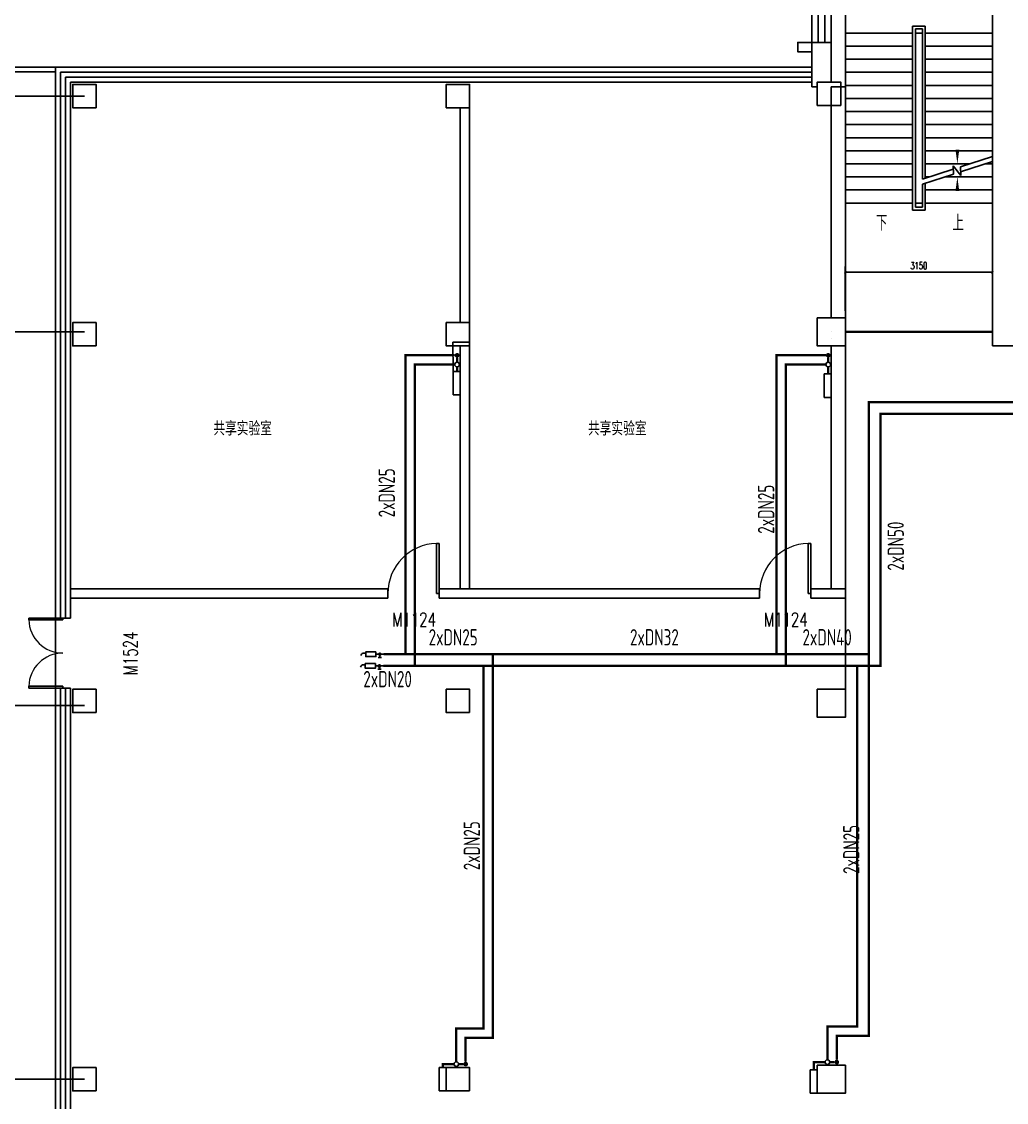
# Model space of a CAD drawing. Extents: x 2297255 to 2381355, y -608375 to -364775.
# Drawn here: x 2310503 to 2331598, y -522430 to -499288 of the extents above; entities that cross this region are included whole.
import ezdxf

# ---------------------------------------------------------------- set-up
doc = ezdxf.new("R2010")
doc.units = 0
doc.header["$LTSCALE"] = 1000
doc.header["$MEASUREMENT"] = 0
doc.linetypes.add('CENTER', pattern=[2, 1.25, -0.25, 0.25, -0.25])
doc.linetypes.add('DASH', pattern=[0.35, 0.25, -0.1])
for name, color, linetype in [('6', 7, 'Continuous'), ('AXIS', 3, 'Continuous'), ('COLUMN', 9, 'Continuous'), ('CURTWALL', 4, 'Continuous'), ('DIM_SYMB', 3, 'Continuous'), ('EQ-采暖分集水器', 7, 'Continuous'), ('HDWG', 7, 'Continuous'), ('PIPE-暖供水', 3, 'Continuous'), ('PIPE-暖回水', 2, 'DASH'), ('PUB_DIM', 3, 'Continuous'), ('STAIR', 2, 'Continuous'), ('TH_TEXT', 7, 'Continuous'), ('VALVE-暖供水', 7, 'Continuous'), ('VPIPE-暖回水', 2, 'Continuous'), ('WALL', 9, 'Continuous'), ('WINDOW', 4, 'Continuous'), ('WINDOW_TEXT', 7, 'Continuous'), ('立面', 254, 'Continuous')]:
    doc.layers.add(name, color=color, linetype=linetype)
doc.layers.add('A-FLOR-IDEN', color=7, linetype='Continuous', lineweight=20)
doc.styles.add('_TCH_DIM', font='SIMPLEX', dxfattribs={"bigfont": 'GBCBIG'})
doc.styles.add('_TCH_DIM_T3', font='SIMPLEX', dxfattribs={"width": 0.705882, "bigfont": 'GBCBIG'})
doc.styles.add('_TCH_WINDOW', font='SIMPLEX', dxfattribs={"height": 3.5, "bigfont": 'GBCBIG'})
doc.styles.add('ROS', font='simhei.ttf', dxfattribs={"width": 0.7})
doc.styles.get("Standard").update_dxf_attribs({"font": 'gbenor.shx', "bigfont": 'gbcbig.shx'})
doc.styles.add('TSSD_Rein', font='Tssdeng.shx', dxfattribs={"width": 0.7, "bigfont": 'hztxt.shx'})
doc.dimstyles.new('_TCH_ARCH&&50', dxfattribs={"dimtxt": 148.75, "dimasz": 50, "dimexe": 125, "dimexo": 150, "dimgap": 63.125, "dimtad": 1, "dimdec": 0, "dimzin": 0, "dimdsep": 46, "dimtxsty": '_TCH_DIM_T3', "dimblk": 'ARCHTICK', "dimcen": 0.09, "dimclrt": 7, "dimazin": 2, "dimtfac": 1, "dimtdec": 0, "dimtix": 1, "dimtmove": 2, "dimatfit": 3, "dimfxl": 100, "dimtolj": 1, "dimtzin": 0, "dimarcsym": 0})

# ---------------------------------------------------------------- blocks, each defined once
blk = doc.blocks.new('_ArchTick')
at = {"color": 0, "linetype": 'ByBlock', "const_width": 0.4}
blk.add_lwpolyline([(-0.5, -0.5), (0.5, 0.5)], dxfattribs=at)
blk = doc.blocks.new('*D62')
at = {"layer": 'Defpoints', "color": 0, "transparency": 16777216}
for p in [(-15051, 15786), (-18201, 14806), (-15051, 14806)]:
    blk.add_point(p, dxfattribs=at)
at = {"layer": 'PUB_DIM', "color": 0, "lineweight": -2, "transparency": 16777216}
for p, q in [((-18201, 14956), (-18201, 15911)), ((-18201, 15786), (-15051, 15786)), ((-15051, 14956), (-15051, 15911))]:
    blk.add_line(p, q, dxfattribs=at)
at = {"layer": 'PUB_DIM', "color": 0, "lineweight": -2, "transparency": 16777216, "xscale": 50, "yscale": 50, "zscale": 50, "rotation": 180}
blk.add_blockref('_ArchTick', (-18201, 15786), dxfattribs=at)
at = {"layer": 'PUB_DIM', "color": 0, "lineweight": -2, "transparency": 16777216, "xscale": 50, "yscale": 50, "zscale": 50}
blk.add_blockref('_ArchTick', (-15051, 15786), dxfattribs=at)
at = {"layer": 'PUB_DIM', "color": 7, "transparency": 16777216, "insert": (-16626, 15923), "char_height": 148.8, "attachment_point": 5, "style": '_TCH_DIM_T3'}
blk.add_mtext('\\A1;3150', dxfattribs=at)
blk = doc.blocks.new('*D209')
at = {"layer": 'Defpoints', "color": 0, "transparency": 16777216}
for p in [(-15051, 15786), (-18201, 14806), (-15051, 14806)]:
    blk.add_point(p, dxfattribs=at)
at = {"layer": 'PUB_DIM', "color": 0, "lineweight": -2, "transparency": 16777216}
for p, q in [((-18201, 14956), (-18201, 15911)), ((-18201, 15786), (-15051, 15786)), ((-15051, 14956), (-15051, 15911))]:
    blk.add_line(p, q, dxfattribs=at)
at = {"layer": 'PUB_DIM', "color": 0, "lineweight": -2, "transparency": 16777216, "xscale": 50, "yscale": 50, "zscale": 50, "rotation": 180}
blk.add_blockref('_ArchTick', (-18201, 15786), dxfattribs=at)
at = {"layer": 'PUB_DIM', "color": 0, "lineweight": -2, "transparency": 16777216, "xscale": 50, "yscale": 50, "zscale": 50}
blk.add_blockref('_ArchTick', (-15051, 15786), dxfattribs=at)
at = {"layer": 'PUB_DIM', "color": 7, "transparency": 16777216, "insert": (-16626, 15923), "char_height": 148.8, "attachment_point": 5, "style": '_TCH_DIM_T3'}
blk.add_mtext('\\A1;3150', dxfattribs=at)
blk = doc.blocks.new('*D356')
at = {"layer": 'Defpoints', "color": 0, "transparency": 16777216}
for p in [(-15051, 15786), (-18201, 14806), (-15051, 14806)]:
    blk.add_point(p, dxfattribs=at)
at = {"layer": 'PUB_DIM', "color": 0, "lineweight": -2, "transparency": 16777216}
for p, q in [((-18201, 14956), (-18201, 15911)), ((-18201, 15786), (-15051, 15786)), ((-15051, 14956), (-15051, 15911))]:
    blk.add_line(p, q, dxfattribs=at)
at = {"layer": 'PUB_DIM', "color": 0, "lineweight": -2, "transparency": 16777216, "xscale": 50, "yscale": 50, "zscale": 50, "rotation": 180}
blk.add_blockref('_ArchTick', (-18201, 15786), dxfattribs=at)
at = {"layer": 'PUB_DIM', "color": 0, "lineweight": -2, "transparency": 16777216, "xscale": 50, "yscale": 50, "zscale": 50}
blk.add_blockref('_ArchTick', (-15051, 15786), dxfattribs=at)
at = {"layer": 'PUB_DIM', "color": 7, "transparency": 16777216, "insert": (-16626, 15923), "char_height": 148.8, "attachment_point": 5, "style": '_TCH_DIM_T3'}
blk.add_mtext('\\A1;3150', dxfattribs=at)
blk = doc.blocks.new('$DorLib2D$00000002')
for p, q in [((-0.5, 0), (-0.5, 0.4875)), ((-0.475, 0.4875), (-0.5, 0.4875)), ((-0.475, 0), (-0.475, 0.4875)), ((0.475, 0), (0.475, 0.4875)), ((0.475, 0.4875), (0.5, 0.4875)), ((0.5, 0), (0.5, 0.4875)), ((-0.5, 0), (-0.475, 0)), ((0.5, 0), (0.475, 0))]:
    blk.add_line(p, q)
at = {"lineweight": 13}
for centre, start, end in [((-0.4875, 0), 0, 88.53072), ((0.4875, 0), 91.46928, 180)]:
    blk.add_arc(centre, 0.4875, start, end, dxfattribs=at)
blk = doc.blocks.new('_FZHK')
blk.add_lwpolyline([(-0.5, -0.5), (0.5, -0.5), (0.5, 0.5), (-0.5, 0.5)], close=True)
blk = doc.blocks.new('$WINLIB2D$00000001')
at = {"color": 0}
for points in [[(-0.5, 0.5), (-0.5, -0.5)], [(-0.5, 0.5), (0.5, 0.5)], [(0.5, -0.5), (0.5, 0.5)], [(0.5, 0.167), (-0.5, 0.167)], [(0.5, -0.167), (-0.5, -0.167)], [(-0.5, -0.5), (0.5, -0.5)]]:
    blk.add_lwpolyline(points, dxfattribs=at)
blk = doc.blocks.new('$DorLib2D$00000001')
for p, q in [((0.45, 0.975), (0.5, 0.975)), ((0.45, 0), (0.45, 0.975)), ((0.5, 0), (0.5, 0.975)), ((0.5, 0), (0.45, 0))]:
    blk.add_line(p, q)
at = {"lineweight": 13}
blk.add_arc((0.475, 0), 0.975, 91.4693, 180, dxfattribs=at)
blk = doc.blocks.new('*D540')
at = {"layer": 'Defpoints', "color": 0, "transparency": 16777216}
for p in [(-15051, 15786), (-18201, 14806), (-15051, 14806)]:
    blk.add_point(p, dxfattribs=at)
at = {"layer": 'PUB_DIM', "color": 0, "lineweight": -2, "transparency": 16777216}
for p, q in [((-18201, 14956), (-18201, 15911)), ((-18201, 15786), (-15051, 15786)), ((-15051, 14956), (-15051, 15911))]:
    blk.add_line(p, q, dxfattribs=at)
at = {"layer": 'PUB_DIM', "color": 0, "lineweight": -2, "transparency": 16777216, "xscale": 50, "yscale": 50, "zscale": 50, "rotation": 180}
blk.add_blockref('_ArchTick', (-18201, 15786), dxfattribs=at)
at = {"layer": 'PUB_DIM', "color": 0, "lineweight": -2, "transparency": 16777216, "xscale": 50, "yscale": 50, "zscale": 50}
blk.add_blockref('_ArchTick', (-15051, 15786), dxfattribs=at)
at = {"layer": 'PUB_DIM', "color": 7, "transparency": 16777216, "insert": (-16626, 15923), "char_height": 148.8, "attachment_point": 5, "style": '_TCH_DIM_T3'}
blk.add_mtext('\\A1;3150', dxfattribs=at)
blk = doc.blocks.new('$VALVE$00000779')
blk.add_lwpolyline([(58, 967, 0.432023), (-39, 887), (-39, 772)], format="xyb")
blk.add_lwpolyline([(-100, 332), (-100, 772), (100, 772), (100, 332)], close=True)
blk.add_lwpolyline([(0, 332), (0, 0)])
at = {"layer": '6'}
blk.add_lwpolyline([(144, 238), (144, 94)], dxfattribs=at)
at = {"layer": 'HDWG'}
blk.add_lwpolyline([(48, 166), (144, 166)], dxfattribs=at)
for radius in [48, 43.2, 38.4, 24, 14.4]:
    blk.add_circle((0, 166), radius, dxfattribs=at)
at = {"width": 0.8, "flags": 9}
for tag in ['YSIZE', 'XSIZE', 'XSIZE', 'YSIZE']:
    blk.add_attdef(tag, (0, 332), '', height=0.5, rotation=90, dxfattribs=at)
at = {"flags": 9}
for tag in ['XSIZE', 'YSIZE']:
    blk.add_attdef(tag, (0, 166), '', height=0.24, rotation=270, dxfattribs=at)
at = {"width": 0.8, "flags": 9}
for tag in ['YSIZE', 'XSIZE', 'XSIZE', 'YSIZE']:
    blk.add_attdef(tag, (0, 0), '', height=0.5, dxfattribs=at)
blk = doc.blocks.new('A$C67117B41')
for p, q in [((-35120.9, 20176.2), (-37016.9, 20176.2)), ((-35120.9, 20076.2), (-37016.9, 20076.2)), ((-18200.9, 6856.2), (-18200.9, 10006.4))]:
    blk.add_line(p, q)
for points in [[(-18200.9, 22206.2), (-18200.9, 14806.2)], [(-18200.9, 21906.2), (-18200.9, 14506.2)], [(-18920.9, 20506.2), (-19220.9, 20506.2), (-19220.9, 20706.2), (-18920.9, 20706.2)], [(6119.1, -2213.8), (6119.1, -8113.8), (-35120.9, -8113.8), (-35120.9, 20176.2), (-18920.9, 20176.2)]]:
    blk.add_lwpolyline(points)
at = {"layer": 'AXIS'}
for p, q in [((-34500.9, 19556.2), (-38500.9, 19556.2)), ((-34500.9, 14506.2), (-38500.9, 14506.2)), ((-34500.9, 6506.2), (-38500.9, 6506.2)), ((-34500.9, -1493.8), (-38500.9, -1493.8))]:
    blk.add_line(p, q, dxfattribs=at)
at = {"layer": 'CURTWALL'}
for p, q in [((-35120.9, 20176.2), (-35120.9, 8381.2)), ((-35120.9, 20176.2), (-18920.9, 20176.2)), ((-18920.9, 20176.2), (-18920.9, 19856.2)), ((-35014.2, 8381.2), (-35014.2, 20069.6)), ((-35014.2, 20069.6), (-18920.9, 20069.6)), ((-34907.5, 8381.2), (-34907.5, 19962.9)), ((-34907.5, 19962.9), (-18920.9, 19962.9)), ((-34800.9, 8381.2), (-34800.9, 19856.2)), ((-34800.9, 19856.2), (-18920.9, 19856.2)), ((-35120.9, 8381.2), (-34800.9, 8381.2)), ((-34800.9, 6881.2), (-35120.9, 6881.2)), ((-35120.9, 6881.2), (-35120.9, -8113.8)), ((-35014.2, -8007.1), (-35014.2, 6881.2)), ((-34907.5, -7900.4), (-34907.5, 6881.2)), ((-34800.9, -7793.8), (-34800.9, 6881.2))]:
    blk.add_line(p, q, dxfattribs=at)
at = {"layer": 'DIM_SYMB'}
for points in [[(-17450.9, 17126.2, 0, 0, 0), (-17450.9, 21756.2, 0, 0, 0), (-15800.9, 21756.2, 0, 0, 0), (-15800.9, 18106.2, 0, 80, 0), (-15800.9, 18406.2, 0, 0, 0)], [(-15800.9, 17126.2, 0, 0, 0), (-15800.9, 17826.2, 0, 80, 0), (-15800.9, 17526.2, 0, 0, 0)]]:
    blk.add_lwpolyline(points, format="xyseb", dxfattribs=at)
at = {"layer": 'STAIR'}
for p, q in [((-18200.9, 22606.2), (-18200.9, 20906.2)), ((-15050.9, 20906.2), (-15050.9, 22606.2)), ((-18200.9, 20906.2), (-18200.9, 17266.2)), ((-16760.9, 20906.2), (-18200.9, 20906.2)), ((-18200.9, 20906.2), (-16760.9, 20906.2)), ((-16490.9, 21056.2), (-16760.9, 21056.2)), ((-16760.9, 21056.2), (-16760.9, 17116.2)), ((-16550.9, 20996.2), (-16700.9, 20996.2)), ((-16700.9, 20996.2), (-16700.9, 17176.2)), ((-16700.9, 20906.2), (-16700.9, 17266.2)), ((-16700.9, 20906.2), (-16550.9, 20906.2)), ((-16550.9, 17775.4), (-16550.9, 20996.2)), ((-16550.9, 17775.4), (-16550.9, 20906.2)), ((-16490.9, 17794.8), (-16490.9, 21056.2)), ((-16490.9, 20906.2), (-15050.9, 20906.2)), ((-16490.9, 20906.2), (-15050.9, 20906.2)), ((-15050.9, 18262.2), (-15050.9, 20906.2)), ((-16760.9, 20626.2), (-18200.9, 20626.2)), ((-16490.9, 20626.2), (-15050.9, 20626.2)), ((-16760.9, 20346.2), (-18200.9, 20346.2)), ((-16490.9, 20346.2), (-15050.9, 20346.2)), ((-16760.9, 20066.2), (-18200.9, 20066.2)), ((-16490.9, 20066.2), (-15050.9, 20066.2)), ((-16760.9, 19786.2), (-18200.9, 19786.2)), ((-16490.9, 19786.2), (-15050.9, 19786.2)), ((-16760.9, 19506.2), (-18200.9, 19506.2)), ((-16490.9, 19506.2), (-15050.9, 19506.2)), ((-16760.9, 19226.2), (-18200.9, 19226.2)), ((-16490.9, 19226.2), (-15050.9, 19226.2)), ((-16760.9, 18946.2), (-18200.9, 18946.2)), ((-16490.9, 18946.2), (-15050.9, 18946.2)), ((-16760.9, 18666.2), (-18200.9, 18666.2)), ((-16490.9, 18666.2), (-15050.9, 18666.2)), ((-16760.9, 18386.2), (-18200.9, 18386.2)), ((-16490.9, 18386.2), (-15050.9, 18386.2)), ((-16760.9, 18106.2), (-18200.9, 18106.2)), ((-16490.9, 18106.2), (-15531.5, 18106.2)), ((-15883.6, 17886.8), (-15892.9, 18065)), ((-15892.9, 18065), (-15727.4, 17853)), ((-15737.1, 18039.5), (-15050.9, 18262.2)), ((-15731.7, 17936.1), (-15050.9, 18157.1)), ((-15207.6, 18106.2), (-15050.9, 18106.2)), ((-15050.9, 17266.2), (-15050.9, 18157.1)), ((-16760.9, 17826.2), (-18200.9, 17826.2)), ((-16550.9, 17775.4), (-15889, 17990.2)), ((-16550.9, 17670.2), (-15883.6, 17886.8)), ((-16490.9, 17826.2), (-16394.2, 17826.2)), ((-16070.2, 17826.2), (-15050.9, 17826.2)), ((-15727.4, 17853), (-15737.1, 18039.5)), ((-16550.9, 17266.2), (-16550.9, 17670.2)), ((-16550.9, 17176.2), (-16550.9, 17670.2)), ((-16490.9, 17116.2), (-16490.9, 17689.7)), ((-16760.9, 17546.2), (-18200.9, 17546.2)), ((-16490.9, 17546.2), (-15050.9, 17546.2)), ((-16760.9, 17266.2), (-18200.9, 17266.2)), ((-16550.9, 17266.2), (-16700.9, 17266.2)), ((-16700.9, 17176.2), (-16550.9, 17176.2)), ((-16490.9, 17266.2), (-15050.9, 17266.2)), ((-16760.9, 17116.2), (-16490.9, 17116.2))]:
    blk.add_line(p, q, dxfattribs=at)
at = {"layer": 'WALL'}
for p, q in [((-15050.9, 22606.2), (-15050.9, 14206.2)), ((-18500.9, 20706.2), (-18920.9, 20706.2)), ((-18920.9, 20706.2), (-18920.9, 19756.2)), ((-18500.9, 19856.2), (-18500.9, 20706.2)), ((-18920.9, 19756.2), (-18800.9, 19756.2)), ((-18500.9, 19756.2), (-18500.9, 14806.2)), ((-18200.9, 19756.2), (-18500.9, 19756.2)), ((-18200.9, 19756.2), (-18200.9, 14806.2)), ((-26450.9, 14706.2), (-26450.9, 19306.2)), ((-26250.9, 14706.2), (-26250.9, 19306.2)), ((-18500.9, 14506.2), (-18500.9, 14506.2)), ((-18500.9, 14356.2), (-18500.9, 14356.2)), ((-26450.9, 9006.4), (-26450.9, 14206.2)), ((-26250.9, 9006.4), (-26250.9, 14206.2)), ((-18500.9, 14206.2), (-18500.9, 14206.2)), ((-18500.9, 14206.2), (-18500.9, 9006.4)), ((-18200.9, 14206.2), (-18200.9, 9006.4)), ((-15050.9, 14206.2), (-14350.9, 14206.2)), ((-28000.9, 9006.4), (-34800.9, 9006.4)), ((-34800.9, 9006.4), (-34800.9, 8806.4)), ((-34800.9, 8806.4), (-28000.9, 8806.4)), ((-28000.9, 8806.4), (-28000.9, 9006.4)), ((-26350.9, 9006.4), (-26900.9, 9006.4)), ((-26900.9, 9006.4), (-26900.9, 8806.4)), ((-26900.9, 8806.4), (-26350.9, 8806.4)), ((-20038.7, 9006.4), (-26350.9, 9006.4)), ((-26350.9, 8806.4), (-20038.7, 8806.4)), ((-20038.7, 8806.4), (-20038.7, 9006.4)), ((-18200.9, 9006.4), (-18938.7, 9006.4)), ((-18938.7, 9006.4), (-18938.7, 8806.4)), ((-18938.7, 8806.4), (-18200.9, 8806.4)), ((-18200.9, 8806.4), (-18200.9, 9006.4))]:
    blk.add_line(p, q, dxfattribs=at)
at = {"layer": 'COLUMN'}
for p, xscale, yscale, zscale, rotation in [((-34500.9, 19556.2), 500, 500, 500, 90), ((-26500.9, 19556.2), 500, 500, 500, 90), ((-18550.9, 19606.2), 500.0000000870787, 500, 500, 90), ((-34500.9, 14456.2), 500, 500, 500, 90), ((-26500.9, 14456.2), 500, 500, 500, 90), ((-18500.9, 14506.2), 600, 600, 600, 90), ((-34500.9, 6606.2), 500, 500, 500, 90), ((-26500.9, 6606.2), 500, 500, 500, 90), ((-18500.9, 6556.2), 600, 600, 600, 180), ((-34500.9, -1493.8), 500, 500, 500, 90), ((-26500.9, -1493.8), 500, 500, 500, 90)]:
    blk.add_blockref('_FZHK', p, dxfattribs=dict(at, xscale=xscale, yscale=yscale, zscale=zscale, rotation=rotation))
at = {"layer": 'COLUMN', "xscale": 600, "yscale": 600, "zscale": 600}
blk.add_blockref('_FZHK', (-18500.9, -1493.8), dxfattribs=at)
at = {"layer": 'WINDOW', "xscale": 1200, "yscale": 420, "zscale": 1200, "rotation": 90}
blk.add_blockref('$WINLIB2D$00000001', (-18710.9, 21306.2), dxfattribs=at)
at = {"layer": 'WINDOW'}
ref = blk.add_blockref('$DorLib2D$00000001', (-27450.9, 8906.4), dxfattribs=dict(at, xscale=-1100, yscale=-1100, zscale=-1100, rotation=180.0000000000237))
ref.add_attrib('A', 'M1124', (-27905.9, 8197.9), dxfattribs={"layer": 'WINDOW_TEXT', "height": 297.5, "style": '_TCH_WINDOW', "width": 0.705882})
ref = blk.add_blockref('$DorLib2D$00000001', (-19488.7, 8906.4), dxfattribs=dict(at, xscale=-1100, yscale=-1100, zscale=-1100, rotation=180.0000000000262))
ref.add_attrib('A', 'M1124', (-19943.7, 8197.9), dxfattribs={"layer": 'WINDOW_TEXT', "height": 297.5, "style": '_TCH_WINDOW', "width": 0.705882})
ref = blk.add_blockref('$DorLib2D$00000002', (-34960.9, 7631.2), dxfattribs=dict(at, xscale=1500, yscale=1500, zscale=1500, rotation=90))
ref.add_attrib('A', 'M1524', (-33365.8, 7156.2), dxfattribs={"layer": 'WINDOW_TEXT', "height": 297.5, "rotation": 90, "style": '_TCH_WINDOW', "width": 0.705882})
at = {"layer": 'A-FLOR-IDEN', "style": 'ROS', "width": 0.7}
for p in [(-31738.9, 12318), (-23714, 12318)]:
    blk.add_text('共享实验室', height=262.87, dxfattribs=at).set_placement(p)
at = {"layer": 'DIM_SYMB', "color": 7, "style": '_TCH_DIM'}
for s, p in [('下', (-17545.8, 16671.2)), ('上', (-15905.1, 16671.2))]:
    blk.add_text(s, height=337.6, dxfattribs=at).set_placement(p)
at = {"layer": 'PUB_DIM'}
for picture in ['*D62', '*D209', '*D356', '*D540']:
    dim = blk.add_aligned_dim(p1=(-18200.9, 14806.2), p2=(-15050.9, 14806.2), distance=979.3, dimstyle='_TCH_ARCH&&50', dxfattribs=at)
    dim.commit()
    dim.dimension.update_dxf_attribs({"geometry": picture, "text_midpoint": (-16625.9, 15923)})

msp = doc.modelspace()

# ---------------------------------------------------------------- hatches: boundary and pattern name
at = {"layer": 'PIPE-暖供水', "linetype": 'Continuous'}
for points in [[(2318923.7, -506633.2), (2318923.7, -506608.2), (2318898.7, -506608.2)], [(2318923.7, -506633.2), (2318898.7, -506633.2), (2318898.7, -506608.2)], [(2326873.7, -506633.2), (2326873.7, -506608.2), (2326848.7, -506608.2)], [(2326873.7, -506633.2), (2326848.7, -506633.2), (2326848.7, -506608.2)], [(2328898.3, -507683.2), (2328873.3, -507683.2), (2328873.3, -507658.2)], [(2328898.3, -507683.2), (2328898.3, -507658.2), (2328873.3, -507658.2)], [(2328898.3, -513083.2), (2328923.3, -513083.2), (2328923.3, -513108.2)], [(2328898.3, -513083.2), (2328898.3, -513108.2), (2328923.3, -513108.2)], [(2319815.2, -520845.5), (2319790.2, -520845.5), (2319790.2, -520820.5)], [(2319815.2, -520845.5), (2319815.2, -520820.5), (2319790.2, -520820.5)], [(2320398.3, -520845.5), (2320398.3, -520870.5), (2320423.3, -520870.5)], [(2320398.3, -520845.5), (2320423.3, -520845.5), (2320423.3, -520870.5)], [(2327765.2, -520802.8), (2327740.2, -520802.8), (2327740.2, -520777.8)], [(2327765.2, -520802.8), (2327765.2, -520777.8), (2327740.2, -520777.8)], [(2328398.3, -520802.8), (2328398.3, -520827.8), (2328423.3, -520827.8)], [(2328398.3, -520802.8), (2328423.3, -520802.8), (2328423.3, -520827.8)], [(2319523.3, -521609.6), (2319498.3, -521609.6), (2319498.3, -521584.6)], [(2319523.3, -521609.6), (2319523.3, -521584.6), (2319498.3, -521584.6)], [(2327473.3, -521566.9), (2327448.3, -521566.9), (2327448.3, -521541.9)], [(2327473.3, -521566.9), (2327473.3, -521541.9), (2327448.3, -521541.9)]]:
    msp.add_hatch(color=256, dxfattribs=at).paths.add_polyline_path(points)
at = {"layer": 'PIPE-暖回水', "linetype": 'DASH'}
for points in [[(2318723.7, -506433.2), (2318723.7, -506408.2), (2318698.7, -506408.2)], [(2318723.7, -506433.2), (2318698.7, -506433.2), (2318698.7, -506408.2)], [(2326673.7, -506433.2), (2326673.7, -506408.2), (2326648.7, -506408.2)], [(2326673.7, -506433.2), (2326648.7, -506433.2), (2326648.7, -506408.2)], [(2328648.3, -507433.2), (2328648.3, -507408.2), (2328623.3, -507408.2)], [(2328648.3, -507433.2), (2328623.3, -507433.2), (2328623.3, -507408.2)], [(2320015.2, -521045.5), (2319990.2, -521045.5), (2319990.2, -521020.5)], [(2320015.2, -521045.5), (2320015.2, -521020.5), (2319990.2, -521020.5)], [(2320598.3, -521045.5), (2320623.3, -521045.5), (2320623.3, -521070.5)], [(2320598.3, -521045.5), (2320598.3, -521070.5), (2320623.3, -521070.5)], [(2327965.2, -521002.8), (2327940.2, -521002.8), (2327940.2, -520977.8)], [(2327965.2, -521002.8), (2327965.2, -520977.8), (2327940.2, -520977.8)], [(2328648.3, -521002.8), (2328648.3, -521027.8), (2328673.3, -521027.8)], [(2328648.3, -521002.8), (2328673.3, -521002.8), (2328673.3, -521027.8)]]:
    msp.add_hatch(color=256, dxfattribs=at).paths.add_polyline_path(points)
at = {"layer": 'VPIPE-暖回水', "linetype": 'DASH'}
for points in [[(2319882, -506433.2), (2319880.9, -506422.8), (2319877.7, -506412.8), (2319872.5, -506403.8), (2319865.5, -506396), (2319857, -506389.9), (2319847.5, -506385.6), (2319837.3, -506383.4), (2319826.8, -506383.4), (2319816.6, -506385.6), (2319807, -506389.9), (2319798.6, -506396), (2319791.6, -506403.8), (2319786.4, -506412.8), (2319783.1, -506422.8), (2319782, -506433.2), (2319783.1, -506443.6), (2319786.4, -506453.5), (2319791.6, -506462.6), (2319798.6, -506470.3), (2319807, -506476.5), (2319816.6, -506480.7), (2319826.8, -506482.9), (2319837.3, -506482.9), (2319847.5, -506480.7), (2319857, -506476.5), (2319865.5, -506470.3), (2319872.5, -506462.6), (2319877.7, -506453.5), (2319880.9, -506443.6)], [(2327832, -506433.2), (2327830.9, -506422.8), (2327827.7, -506412.8), (2327822.5, -506403.8), (2327815.5, -506396), (2327807, -506389.9), (2327797.5, -506385.6), (2327787.3, -506383.4), (2327776.8, -506383.4), (2327766.6, -506385.6), (2327757, -506389.9), (2327748.6, -506396), (2327741.6, -506403.8), (2327736.4, -506412.8), (2327733.1, -506422.8), (2327732, -506433.2), (2327733.1, -506443.6), (2327736.4, -506453.5), (2327741.6, -506462.6), (2327748.6, -506470.3), (2327757, -506476.5), (2327766.6, -506480.7), (2327776.8, -506482.9), (2327787.3, -506482.9), (2327797.5, -506480.7), (2327807, -506476.5), (2327815.5, -506470.3), (2327822.5, -506462.6), (2327827.7, -506453.5), (2327830.9, -506443.6)], [(2320065.2, -521609.6), (2320064.1, -521599.2), (2320060.9, -521589.3), (2320055.7, -521580.2), (2320048.7, -521572.4), (2320040.2, -521566.3), (2320030.7, -521562), (2320020.4, -521559.9), (2320010, -521559.9), (2319999.8, -521562), (2319990.2, -521566.3), (2319981.8, -521572.4), (2319974.8, -521580.2), (2319969.5, -521589.3), (2319966.3, -521599.2), (2319965.2, -521609.6), (2319966.3, -521620), (2319969.5, -521629.9), (2319974.8, -521639), (2319981.8, -521646.7), (2319990.2, -521652.9), (2319999.8, -521657.1), (2320010, -521659.3), (2320020.4, -521659.3), (2320030.7, -521657.1), (2320040.2, -521652.9), (2320048.7, -521646.7), (2320055.7, -521639), (2320060.9, -521629.9), (2320064.1, -521620)], [(2328015.2, -521566.9), (2328014.1, -521556.5), (2328010.9, -521546.5), (2328005.7, -521537.5), (2327998.7, -521529.7), (2327990.2, -521523.6), (2327980.7, -521519.3), (2327970.4, -521517.2), (2327960, -521517.2), (2327949.8, -521519.3), (2327940.2, -521523.6), (2327931.8, -521529.7), (2327924.8, -521537.5), (2327919.5, -521546.5), (2327916.3, -521556.5), (2327915.2, -521566.9), (2327916.3, -521577.3), (2327919.5, -521587.2), (2327924.8, -521596.3), (2327931.8, -521604), (2327940.2, -521610.2), (2327949.8, -521614.4), (2327960, -521616.6), (2327970.4, -521616.6), (2327980.7, -521614.4), (2327990.2, -521610.2), (2327998.7, -521604), (2328005.7, -521596.3), (2328010.9, -521587.2), (2328014.1, -521577.3)]]:
    msp.add_hatch(color=256, dxfattribs=at).paths.add_polyline_path(points)

# ---------------------------------------------------------------- linework, layer by layer
for p, q in [((2319748.3, -506783), (2319737, -506153.3)), ((2319737, -506153.3), (2320115.1, -506153.3))]:
    msp.add_line(p, q)
at = {"layer": 'EQ-采暖分集水器'}
for p, q in [((2319748.3, -507283), (2319748.3, -506783)), ((2319748.3, -506783), (2319898.3, -506783)), ((2319748.3, -507283), (2319748.3, -506783)), ((2319748.3, -506783), (2319898.3, -506783)), ((2319898.3, -506783), (2319898.3, -507283)), ((2319898.3, -506783), (2319898.3, -507283)), ((2327698.3, -507333.2), (2327698.3, -506833.2)), ((2327698.3, -506833.2), (2327848.3, -506833.2)), ((2327698.3, -507333.2), (2327698.3, -506833.2)), ((2327698.3, -506833.2), (2327848.3, -506833.2)), ((2327848.3, -506833.2), (2327848.3, -507333.2)), ((2327848.3, -506833.2), (2327848.3, -507333.2)), ((2319898.3, -507283), (2319748.3, -507283)), ((2319898.3, -507283), (2319748.3, -507283)), ((2327848.3, -507333.2), (2327698.3, -507333.2)), ((2327848.3, -507333.2), (2327698.3, -507333.2)), ((2319448.3, -522183.2), (2319448.3, -521683.2)), ((2319448.3, -521683.2), (2319598.3, -521683.2)), ((2319448.3, -522183.2), (2319448.3, -521683.2)), ((2319448.3, -521683.2), (2319598.3, -521683.2)), ((2319598.3, -521683.2), (2319598.3, -522183.2)), ((2319598.3, -521683.2), (2319598.3, -522183.2)), ((2327398.3, -522233.2), (2327398.3, -521733.2)), ((2327398.3, -521733.2), (2327548.3, -521733.2)), ((2327398.3, -522233.2), (2327398.3, -521733.2)), ((2327398.3, -521733.2), (2327548.3, -521733.2)), ((2327548.3, -521733.2), (2327548.3, -522233.2)), ((2327548.3, -521733.2), (2327548.3, -522233.2)), ((2319598.3, -522183.2), (2319448.3, -522183.2)), ((2319598.3, -522183.2), (2319448.3, -522183.2)), ((2327548.3, -522233.2), (2327398.3, -522233.2)), ((2327548.3, -522233.2), (2327398.3, -522233.2))]:
    msp.add_line(p, q, dxfattribs=at)
at = {"layer": 'PIPE-暖供水', "linetype": 'Continuous', "const_width": 50}
for points in [[(2319832, -506483.2), (2319832, -506583.2)], [(2327782, -506483.2), (2327782, -506583.2)], [(2319782, -506633.2), (2318923.7, -506633.2)], [(2318923.7, -506633.2), (2318923.7, -513083.2)], [(2319832, -506683.2), (2319832, -506783)], [(2327732, -506633.2), (2326873.7, -506633.2)], [(2326873.7, -506633.2), (2326873.7, -513083.2)], [(2327782, -506683.2), (2327782, -506833.2)], [(2328898.3, -513083.2), (2328898.3, -507683.2)], [(2335248.3, -507683.2), (2328898.3, -507683.2)], [(2318249.6, -513083.2), (2318923.7, -513083.2)], [(2318923.7, -513083.2), (2320398.3, -513083.2)], [(2320398.3, -520845.5), (2320398.3, -513083.2)], [(2320398.3, -513083.2), (2326873.7, -513083.2)], [(2326873.7, -513083.2), (2328398.3, -513083.2)], [(2328398.3, -520802.8), (2328398.3, -513083.2)], [(2328398.3, -513083.2), (2328898.3, -513083.2)], [(2319815.2, -521559.6), (2319815.2, -520845.5)], [(2319815.2, -520845.5), (2320398.3, -520845.5)], [(2327765.2, -521516.9), (2327765.2, -520802.8)], [(2327765.2, -520802.8), (2328398.3, -520802.8)], [(2319523.3, -521683.2), (2319523.3, -521609.6)], [(2319765.2, -521609.6), (2319523.3, -521609.6)], [(2319965.2, -521609.6), (2319865.2, -521609.6)], [(2327473.3, -521733.2), (2327473.3, -521566.9)], [(2327715.2, -521566.9), (2327473.3, -521566.9)], [(2327915.2, -521566.9), (2327815.2, -521566.9)]]:
    msp.add_lwpolyline(points, dxfattribs=at)
at = {"layer": 'PIPE-暖供水', "linetype": 'Continuous'}
for centre in [(2319832, -506633.2), (2327782, -506633.2), (2319815.2, -521609.6), (2327765.2, -521566.9)]:
    msp.add_circle(centre, 50, dxfattribs=at)
at = {"layer": 'PIPE-暖回水', "linetype": 'DASH', "const_width": 50}
for points in [[(2319782, -506433.2), (2318723.7, -506433.2)], [(2318723.7, -506433.2), (2318723.7, -512833.2)], [(2327732, -506433.2), (2326673.7, -506433.2)], [(2326673.7, -506433.2), (2326673.7, -512833.2)], [(2335448.3, -507433.2), (2328648.3, -507433.2)], [(2328648.3, -512833.2), (2328648.3, -507433.2)], [(2318260.1, -512833.2), (2318723.7, -512833.2)], [(2318723.7, -512833.2), (2320598.3, -512833.2)], [(2320598.3, -521045.5), (2320598.3, -512833.2)], [(2320598.3, -512833.2), (2326673.7, -512833.2)], [(2326673.7, -512833.2), (2328648.3, -512833.2)], [(2328648.3, -521002.8), (2328648.3, -512833.2)], [(2320015.2, -521559.6), (2320015.2, -521045.5)], [(2320015.2, -521045.5), (2320598.3, -521045.5)], [(2327965.2, -521516.9), (2327965.2, -521002.8)], [(2327965.2, -521002.8), (2328648.3, -521002.8)]]:
    msp.add_lwpolyline(points, dxfattribs=at)
at = {"layer": '立面', "linetype": 'CENTER', "const_width": 50}
msp.add_lwpolyline([(2328148.3, -505933.2), (2331298.3, -505933.2)], dxfattribs=at)

# ---------------------------------------------------------------- block references
msp.add_blockref('A$C67117B41', (2346349.2, -520439.4))
at = {"layer": 'VALVE-暖供水', "xscale": -0.5, "yscale": 0.5, "zscale": 0.5, "rotation": 90}
for p in [(2318260.1, -512833.2), (2318249.6, -513083.2)]:
    msp.add_blockref('$VALVE$00000779', p, dxfattribs=at)

# ---------------------------------------------------------------- texts
at = {"layer": 'TH_TEXT', "style": 'TSSD_Rein', "width": 0.7}
for s, p in [('2xDN25', (2318498.2, -509903.7)), ('2xDN25', (2326625.6, -510254.2)), ('2xDN50', (2329401.8, -511044.7)), ('2xDN25', (2320322.2, -517459.9)), ('2xDN25', (2328451.3, -517539))]:
    msp.add_text(s, height=350, rotation=90, dxfattribs=at).set_placement(p)
for s, p in [('2xDN25', (2319222.5, -512646.1)), ('2xDN32', (2323535.6, -512646.1)), ('2xDN40', (2327230.1, -512646.1)), ('2xDN20', (2317822.9, -513541.8))]:
    msp.add_text(s, height=350, dxfattribs=at).set_placement(p)

doc.saveas('drawing.dxf')
